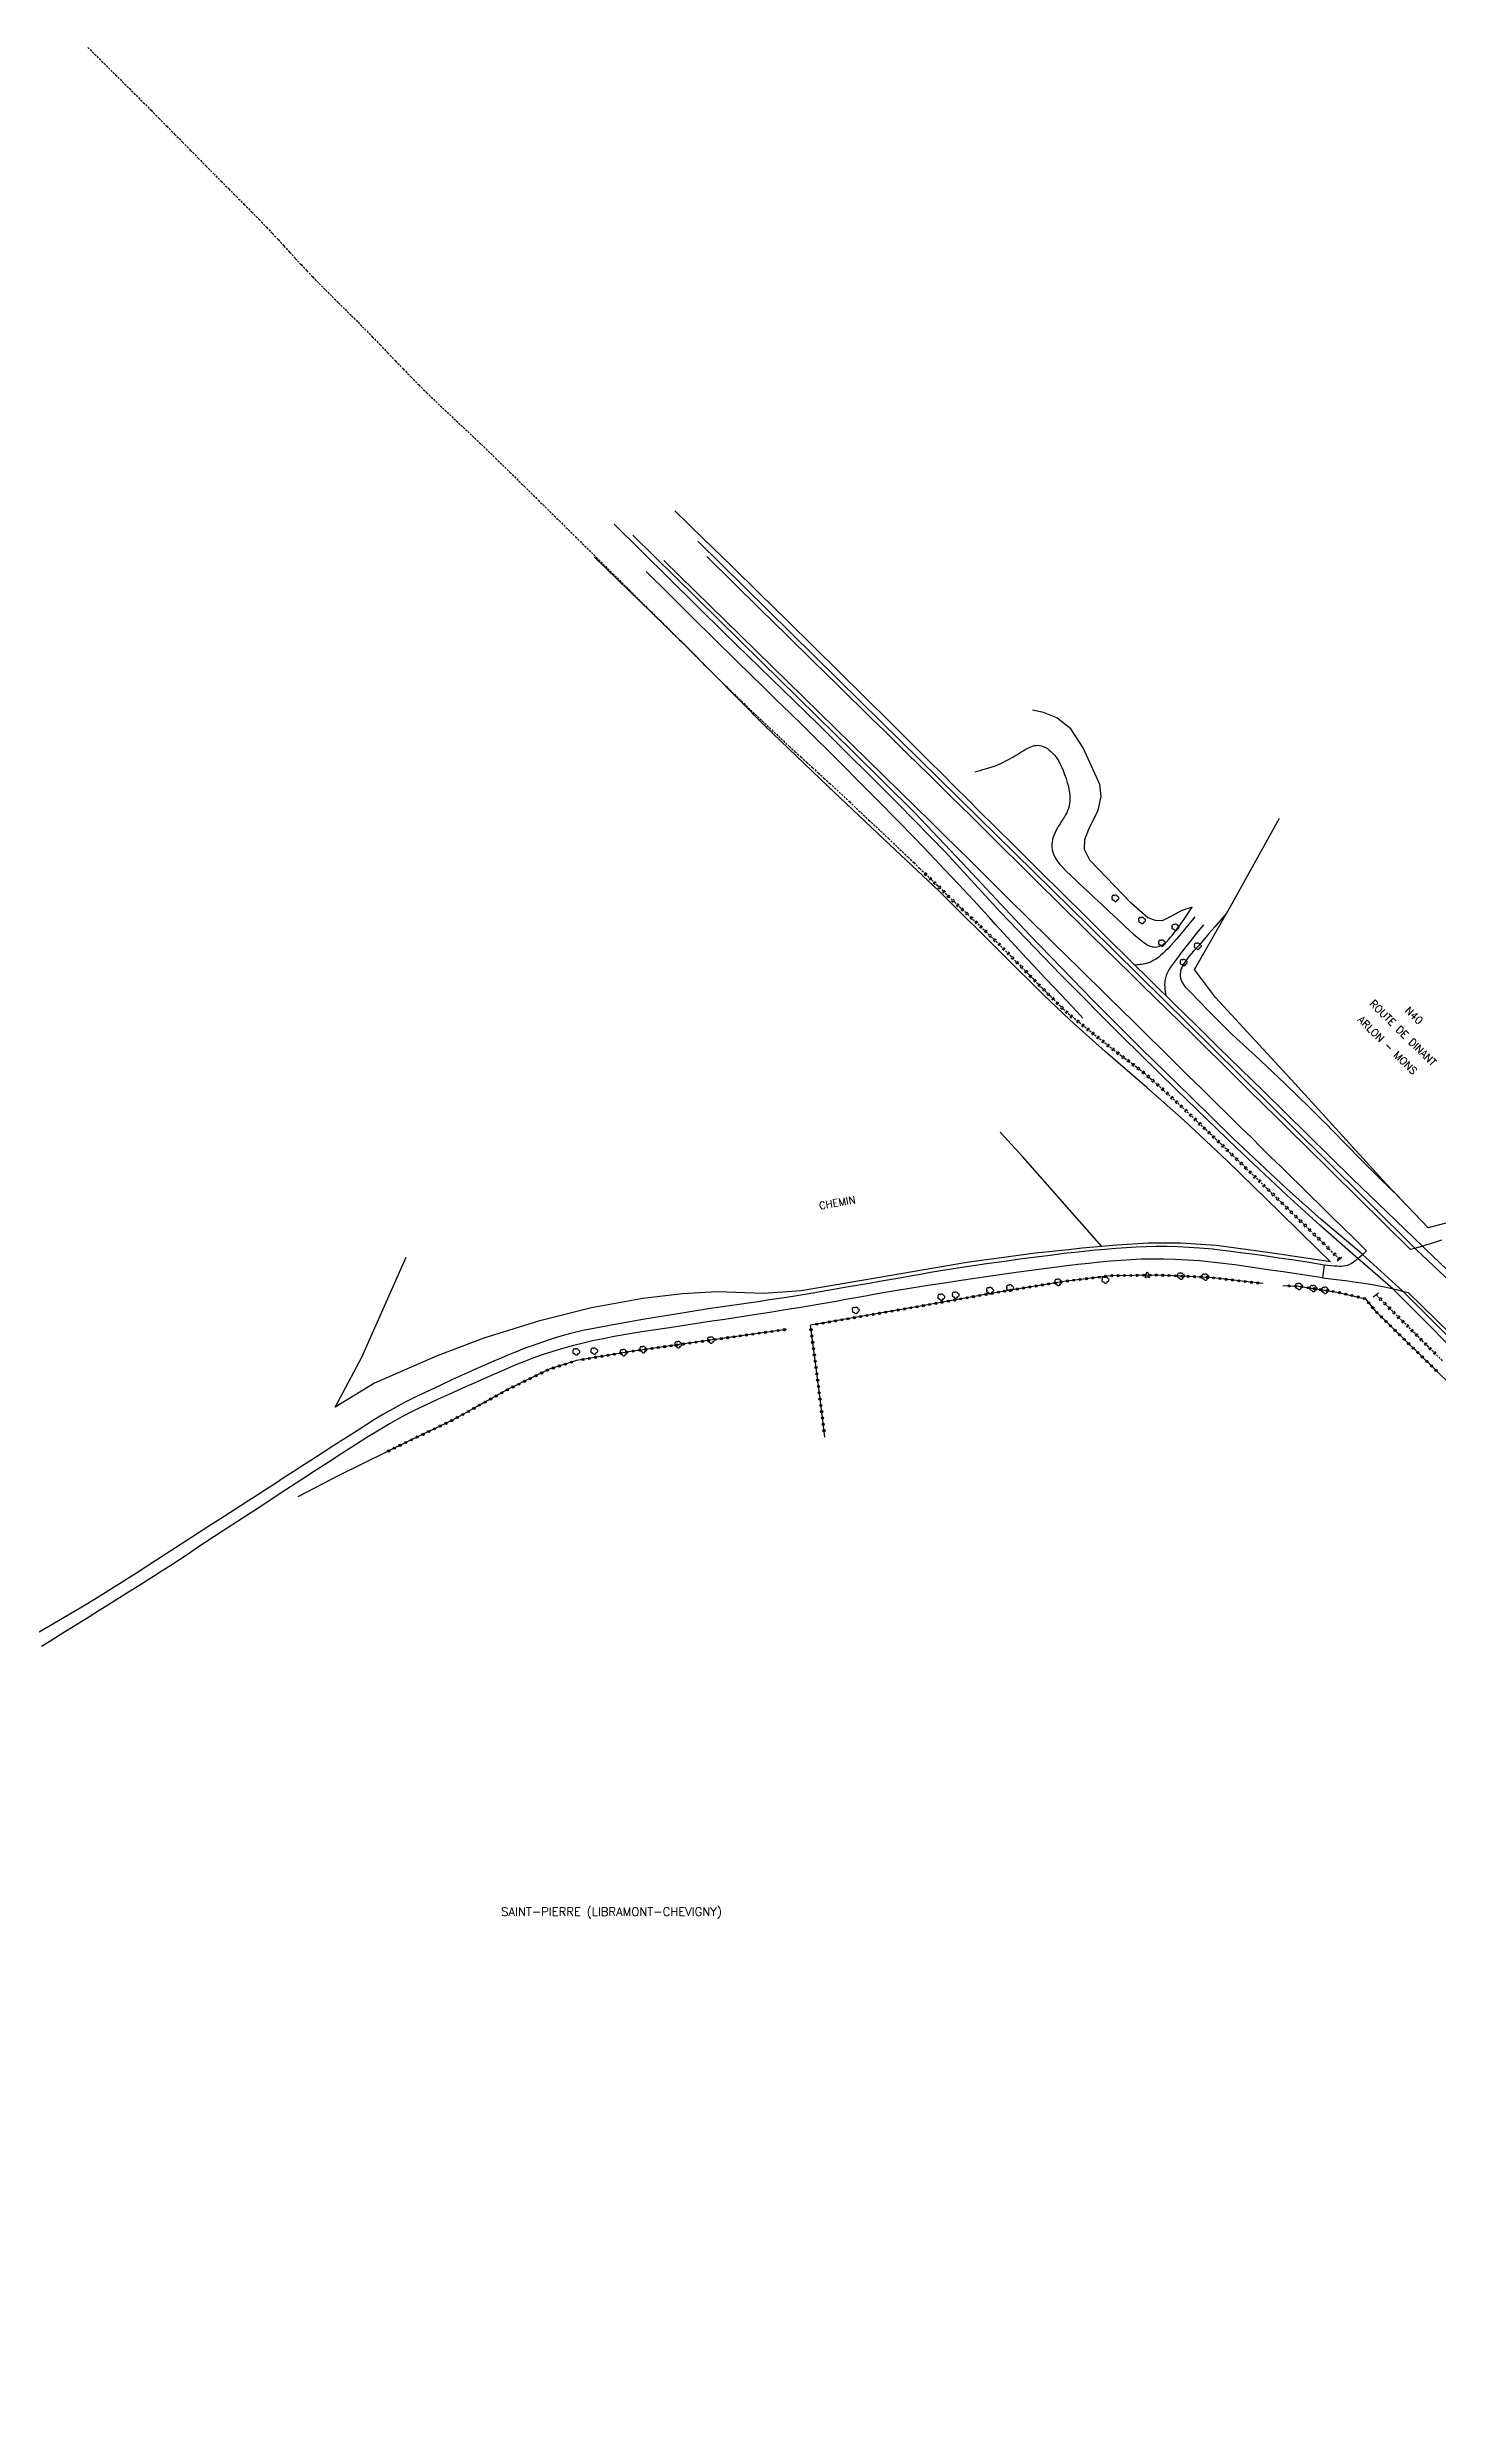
# Model space of a CAD drawing. Header units: millimetres. Extents: x -50 to 223029, y -50 to 65954.
# Drawn here: x 222410 to 222738, y 65396 to 65954 of the extents above; entities that cross this region are included whole.
import ezdxf
from ezdxf.enums import TextEntityAlignment as Align

# ---------------------------------------------------------------- set-up
doc = ezdxf.new("R2010")
doc.units = ezdxf.units.MM
doc.linetypes.add('DASHED', pattern=[0.75, 0.5, -0.25])
doc.layers.get('0').update_dxf_attribs({"linetype": 'CONTINUOUS'})
for name, color, linetype in [('W0008', 7, 'CONTINUOUS'), ('W0051', 7, 'CONTINUOUS'), ('W0071', 7, 'CONTINUOUS'), ('W0120', 7, 'CONTINUOUS'), ('W0211', 2, 'CONTINUOUS'), ('W0220', 5, 'DASHED'), ('W0300', 7, 'CONTINUOUS'), ('W0303', 7, 'CONTINUOUS'), ('W0323', 7, 'CONTINUOUS'), ('W0330', 7, 'CONTINUOUS'), ('W0980', 7, 'CONTINUOUS'), ('W0989', 7, 'CONTINUOUS'), ('W0990', 7, 'CONTINUOUS')]:
    doc.layers.add(name, color=color, linetype=linetype)
doc.styles.get("Standard").update_dxf_attribs({"font": 'romans.shx', "width": 0.85})

# ---------------------------------------------------------------- blocks, each defined once
blk = doc.blocks.new('t220o')
at = {"color": 0, "linetype": 'Continuous'}
for p, q in [((-0.25, 0.25), (0.25, 0.25)), ((-0.25, -0.25), (0.25, -0.25))]:
    blk.add_line(p, q, dxfattribs=at)
blk = doc.blocks.new('T300')
for p, q in [((-0.8, 0.51), (-0.86, 0.34)), ((-0.86, 0.34), (-0.86, 0.17)), ((-0.86, 0.17), (-0.74, 0.06)), ((-0.69, 0.63), (-0.8, 0.51)), ((-0.8, -0.06), (-0.74, 0.06)), ((-0.74, 0.06), (-0.69, 0.11)), ((-0.57, 0.69), (-0.69, 0.63)), ((-0.46, 0.69), (-0.57, 0.69)), ((-0.29, 0.63), (-0.46, 0.69)), ((-0.29, 0.63), (-0.17, 0.74)), ((-0.23, 0.57), (-0.29, 0.63)), ((-0.17, 0.74), (-0.06, 0.8)), ((-0.06, 0.8), (0.06, 0.8)), ((0.06, 0.8), (0.23, 0.74)), ((0.23, 0.74), (0.34, 0.63)), ((0.34, 0.63), (0.4, 0.51)), ((0.46, 0.46), (0.34, 0.46)), ((0.4, 0.51), (0.4, 0.46)), ((0.57, 0.4), (0.46, 0.46)), ((0.57, 0.4), (0.69, 0.29)), ((0.69, 0.29), (0.74, 0.17)), ((0.74, 0.06), (0.69, -0.17)), ((0.74, 0.17), (0.74, 0.06)), ((-0.8, -0.17), (-0.8, -0.06)), ((-0.8, -0.23), (-0.8, -0.17)), ((-0.74, -0.34), (-0.8, -0.23)), ((-0.69, -0.4), (-0.74, -0.34)), ((-0.51, -0.46), (-0.69, -0.4)), ((-0.4, -0.46), (-0.51, -0.46)), ((-0.4, -0.46), (-0.34, -0.46)), ((-0.34, -0.46), (-0.34, -0.4)), ((-0.34, -0.51), (-0.34, -0.46)), ((-0.29, -0.63), (-0.34, -0.51)), ((-0.17, -0.74), (-0.29, -0.63)), ((-0.06, -0.8), (-0.17, -0.74)), ((0.06, -0.8), (-0.06, -0.8)), ((0.17, -0.74), (0.06, -0.8)), ((0.23, -0.69), (0.17, -0.74)), ((0.29, -0.46), (0.23, -0.46)), ((0.29, -0.63), (0.23, -0.69)), ((0.46, -0.4), (0.29, -0.46)), ((0.34, -0.51), (0.29, -0.63)), ((0.34, -0.51), (0.34, -0.46)), ((0.57, -0.34), (0.46, -0.4)), ((0.63, -0.29), (0.57, -0.34)), ((0.69, -0.17), (0.63, -0.29))]:
    blk.add_line(p, q)
blk = doc.blocks.new('T303')
for p, q in [((-0.77, 0), (-0.28, 0.21)), ((-0.28, -0.21), (-0.77, 0)), ((-0.28, 0.21), (0, 0.83)), ((0, 0.83), (0.28, 0.21)), ((0.28, 0.21), (0.83, 0)), ((0.83, 0), (0.28, -0.21)), ((-0.49, -0.63), (-0.28, -0.21)), ((0, -0.35), (-0.49, -0.63)), ((0.56, -0.63), (0, -0.35)), ((0.28, -0.21), (0.56, -0.63))]:
    blk.add_line(p, q)
blk = doc.blocks.new('t323o')
at = {"color": 0, "linetype": 'Continuous'}
for radius in [0.25, 0.15]:
    blk.add_circle((0, 0), radius, dxfattribs=at)

msp = doc.modelspace()

# ---------------------------------------------------------------- linework, layer by layer
at = {"layer": 'W0008'}
for points in [[(222555.29, 65833.49), (222562.56, 65826.35), (222569.83, 65819.22), (222577.11, 65812.08), (222584.39, 65804.95), (222588.18, 65801.24), (222591.97, 65797.53), (222595.77, 65793.82), (222599.57, 65790.11), (222603.36, 65786.4), (222607.16, 65782.69), (222610.95, 65778.97), (222614.73, 65775.26), (222617.96, 65772.09), (222621.17, 65768.91), (222624.39, 65765.74), (222627.6, 65762.56), (222630.82, 65759.39), (222634.03, 65756.21), (222637.25, 65753.04), (222640.46, 65749.86), (222646.89, 65743.53), (222653.31, 65737.2), (222659.74, 65730.87), (222666.17, 65724.54), (222669.33, 65721.43), (222672.48, 65718.32), (222675.64, 65715.22), (222678.8, 65712.11), (222681.96, 65709.01), (222685.12, 65705.9), (222688.28, 65702.8), (222691.43, 65699.69), (222693.75, 65697.42), (222696.06, 65695.14), (222698.37, 65692.86), (222700.68, 65690.59), (222703, 65688.31), (222705.31, 65686.04), (222707.62, 65683.76), (222709.94, 65681.49), (222712.61, 65678.86), (222715.28, 65676.24), (222717.95, 65673.62), (222720.63, 65671)], [(222731.29, 65671.05), (222725.07, 65677.18), (222718.86, 65683.31), (222712.64, 65689.43), (222706.43, 65695.56), (222703.11, 65698.83), (222699.8, 65702.11), (222696.49, 65705.38), (222693.18, 65708.65), (222689.87, 65711.92), (222686.56, 65715.19), (222683.25, 65718.46), (222679.93, 65721.73), (222676.96, 65724.64), (222673.99, 65727.55), (222671.02, 65730.45), (222668.04, 65733.36), (222665.07, 65736.26), (222662.1, 65739.17), (222659.13, 65742.08), (222656.16, 65744.99), (222653.22, 65747.89), (222650.28, 65750.8), (222647.34, 65753.71), (222644.4, 65756.62), (222641.47, 65759.54), (222638.53, 65762.45), (222635.6, 65765.36), (222632.66, 65768.27), (222627.67, 65773.19), (222622.69, 65778.1), (222617.7, 65783.02), (222612.71, 65787.93), (222609.95, 65790.65), (222607.18, 65793.37), (222604.41, 65796.08), (222601.63, 65798.8), (222598.86, 65801.52), (222596.09, 65804.23), (222593.32, 65806.95), (222590.55, 65809.67), (222584.26, 65815.85), (222577.97, 65822.03), (222571.68, 65828.21), (222565.39, 65834.39)], [(222720.92, 65670.71), (222720.43, 65670.25), (222719.92, 65669.8), (222719.41, 65669.35), (222718.89, 65668.92), (222718.52, 65668.61), (222718.15, 65668.3), (222717.76, 65668.01), (222717.36, 65667.75), (222717.04, 65667.58), (222716.71, 65667.42), (222716.38, 65667.28), (222716.03, 65667.18), (222715.53, 65667.1), (222715.02, 65667.08), (222714.51, 65667.09), (222714.01, 65667.1), (222713.23, 65667.13), (222712.46, 65667.19), (222711.68, 65667.27), (222710.91, 65667.38)], [(222720.63, 65671), (222720.92, 65670.71)], [(222738.59, 65673.24), (222737.64, 65672.92), (222736.7, 65672.62), (222735.75, 65672.34), (222734.8, 65672.05), (222733.93, 65671.79), (222733.05, 65671.54), (222732.17, 65671.29), (222731.29, 65671.05)], [(222710.91, 65667.38), (222710.51, 65664.36)], [(222710.51, 65664.36), (222712.51, 65664.15), (222714.51, 65663.92), (222716.51, 65663.67), (222718.51, 65663.38), (222720.17, 65663.13), (222721.83, 65662.85), (222723.49, 65662.55), (222725.14, 65662.22), (222726.55, 65661.93), (222727.95, 65661.61), (222729.35, 65661.27), (222730.74, 65660.91)], [(222730.74, 65660.91), (222737.32, 65654.46), (222743.89, 65648.01)]]:
    msp.add_lwpolyline(points, dxfattribs=at)
at = {"layer": 'W0051'}
for points in [[(222696.53, 65708.42), (222691.28, 65713.55), (222686.04, 65718.69), (222680.8, 65723.84), (222675.57, 65728.98), (222670.33, 65734.13), (222665.1, 65739.29), (222659.86, 65744.45), (222654.63, 65749.62), (222649.21, 65754.97), (222643.78, 65760.33), (222638.36, 65765.7), (222632.95, 65771.07), (222629.92, 65774.09), (222626.89, 65777.11), (222623.86, 65780.14), (222620.84, 65783.16), (222617.81, 65786.19), (222614.78, 65789.21), (222611.75, 65792.24), (222608.72, 65795.25), (222602.67, 65801.24), (222596.61, 65807.21), (222590.55, 65813.17), (222584.48, 65819.14), (222577.83, 65825.66), (222571.18, 65832.17), (222564.53, 65838.68), (222557.87, 65845.18)], [(222716.5, 65671), (222709.88, 65676.82), (222702.11, 65683.88), (222690.29, 65694.95), (222676.11, 65708.72), (222663.36, 65721.2), (222648.82, 65735.79), (222634.57, 65750.66), (222621.57, 65764.83), (222610.66, 65775.93), (222591.6, 65794.93), (222569.59, 65816.34), (222543.54, 65842.05)], [(222718.65, 65671), (222710.17, 65678.12), (222702.03, 65685.43), (222689.41, 65697.29), (222679.38, 65707.13), (222667.84, 65718.33), (222656.49, 65729.73), (222641.44, 65745.2), (222625.67, 65762.1), (222614.44, 65773.98), (222599.96, 65788.31), (222578.18, 65809.68), (222547.99, 65839.44)], [(222732.68, 65671), (222732.31, 65671.34), (222710.83, 65692.67), (222684.6, 65718.6), (222655.62, 65747.22), (222629.39, 65773), (222601.71, 65800.18), (222563.29, 65838.05)], [(222734.94, 65671), (222734.07, 65671.84), (222717.48, 65687.77), (222696.53, 65708.42)], [(222997.06, 65395.95), (222977.49, 65415.28), (222943.15, 65448.78), (222921.13, 65470.65), (222894.58, 65496.77), (222863.78, 65527.06), (222832.1, 65558.21), (222800.16, 65589.62), (222773.77, 65615.66), (222748.19, 65640.65), (222727.09, 65661.77), (222718.88, 65668.91), (222716.5, 65671)], [(222997.13, 65397.45), (222974.58, 65419.56), (222952.57, 65441.18), (222934.76, 65459.02), (222911.83, 65481.38), (222882.32, 65510.54), (222853.77, 65538.68), (222821.22, 65570.48), (222786.93, 65604.24), (222754.19, 65636.41), (222729.42, 65661.23), (222719.98, 65669.88), (222718.65, 65671)], [(222984.41, 65425.71), (222969.72, 65440.45), (222951.7, 65457.86), (222931.06, 65476.72), (222916.71, 65490.07), (222897.51, 65508.82), (222878.17, 65527.94), (222849.36, 65556.64), (222827.26, 65578.33), (222800.27, 65605.01), (222769.73, 65634.84), (222740.62, 65663.48), (222732.68, 65671)], [(222985.78, 65426.6), (222966.59, 65445.43), (222946.12, 65464.55), (222924.11, 65484.85), (222904.9, 65503.63), (222884.25, 65523.7), (222857.33, 65550.26), (222830.13, 65577.21), (222802.75, 65604.26), (222773.31, 65633.13), (222747.85, 65658.02), (222739.8, 65666.33), (222734.94, 65671)]]:
    msp.add_lwpolyline(points, dxfattribs=at)
at = {"layer": 'W0071'}
for points in [[(222680.4, 65749.51), (222679.03, 65747.74), (222677.63, 65746), (222676.18, 65744.3), (222674.68, 65742.63), (222674.12, 65742.04), (222673.55, 65741.45), (222672.96, 65740.88), (222672.35, 65740.34), (222671.98, 65740.04), (222671.6, 65739.75), (222671.2, 65739.47), (222670.79, 65739.22), (222670.37, 65739.01), (222669.94, 65738.82), (222669.5, 65738.65), (222669.06, 65738.5), (222668.66, 65738.4), (222668.25, 65738.32), (222667.85, 65738.26), (222667.44, 65738.2), (222667.16, 65738.16), (222666.88, 65738.13), (222666.59, 65738.11), (222666.31, 65738.09)], [(222682.48, 65747.62), (222680.84, 65745.62), (222679.22, 65743.6), (222677.63, 65741.56), (222676.07, 65739.5), (222675.61, 65738.88), (222675.15, 65738.27), (222674.71, 65737.64), (222674.3, 65736.99), (222674.12, 65736.67), (222673.95, 65736.35), (222673.8, 65736.02), (222673.66, 65735.68), (222673.56, 65735.36), (222673.48, 65735.04), (222673.42, 65734.71), (222673.37, 65734.38), (222673.33, 65734.03), (222673.31, 65733.68), (222673.31, 65733.33), (222673.32, 65732.98), (222673.36, 65732.45), (222673.43, 65731.93), (222673.51, 65731.41), (222673.62, 65730.89)], [(222658.28, 65671), (222656.94, 65670.87), (222655.6, 65670.74), (222654.26, 65670.6), (222652.92, 65670.45), (222649.62, 65670.08), (222646.32, 65669.68), (222643.02, 65669.26), (222639.73, 65668.82), (222635.54, 65668.25), (222631.35, 65667.66), (222627.17, 65667.05), (222622.99, 65666.4), (222620.57, 65666.01), (222618.15, 65665.61), (222615.73, 65665.19), (222613.32, 65664.77), (222610.9, 65664.34), (222608.49, 65663.92), (222606.07, 65663.49), (222603.65, 65663.07), (222598.79, 65662.23), (222593.92, 65661.38), (222589.05, 65660.55), (222584.17, 65659.75), (222581.94, 65659.4), (222579.71, 65659.08), (222577.47, 65658.76), (222575.24, 65658.44), (222573, 65658.13), (222570.77, 65657.81), (222568.53, 65657.49), (222566.3, 65657.15), (222560.98, 65656.3), (222555.66, 65655.44), (222550.34, 65654.54), (222545.03, 65653.6), (222542.09, 65653.07), (222539.14, 65652.54), (222536.2, 65651.96), (222533.29, 65651.28), (222531, 65650.64), (222528.73, 65649.93), (222526.47, 65649.17), (222524.23, 65648.39), (222523.18, 65648.01), (222522.14, 65647.61), (222521.11, 65647.19), (222520.07, 65646.78), (222518.5, 65646.13), (222516.93, 65645.47), (222515.36, 65644.8), (222513.8, 65644.12)], [(222685.66, 65671), (222684.63, 65671.11), (222683.61, 65671.21), (222682.58, 65671.3), (222681.56, 65671.39), (222679, 65671.56), (222676.43, 65671.68), (222673.87, 65671.75), (222671.3, 65671.76), (222668.94, 65671.71), (222666.58, 65671.6), (222664.23, 65671.46), (222661.88, 65671.3), (222660.98, 65671.23), (222660.08, 65671.16), (222659.18, 65671.08), (222658.28, 65671)], [(222710.91, 65667.38), (222707.37, 65667.96), (222703.83, 65668.51), (222700.29, 65669.04), (222696.74, 65669.54), (222693.97, 65669.92), (222691.2, 65670.31), (222688.43, 65670.67), (222685.66, 65671)], [(222710.51, 65664.36), (222707.43, 65664.85), (222704.36, 65665.32), (222701.28, 65665.78), (222698.2, 65666.22), (222694.04, 65666.81), (222689.87, 65667.41), (222685.7, 65667.95), (222681.52, 65668.37), (222678.7, 65668.57), (222675.88, 65668.72), (222673.05, 65668.79), (222670.23, 65668.8), (222667.81, 65668.75), (222665.4, 65668.62), (222662.99, 65668.46), (222660.58, 65668.27), (222658, 65668.04), (222655.42, 65667.78), (222652.84, 65667.49), (222650.27, 65667.19), (222647.27, 65666.82), (222644.28, 65666.44), (222641.29, 65666.04), (222638.3, 65665.62), (222635.05, 65665.17), (222631.81, 65664.69), (222628.56, 65664.21), (222625.32, 65663.72), (222621.43, 65663.13), (222617.54, 65662.54), (222613.65, 65661.94), (222609.76, 65661.31), (222607.44, 65660.91), (222605.12, 65660.5), (222602.8, 65660.09), (222600.49, 65659.66), (222598.17, 65659.24), (222595.85, 65658.82), (222593.53, 65658.41), (222591.21, 65658.01), (222587.56, 65657.4), (222583.9, 65656.82), (222580.24, 65656.24), (222576.58, 65655.67), (222574.08, 65655.28), (222571.58, 65654.89), (222569.08, 65654.51), (222566.58, 65654.13), (222564.08, 65653.74), (222561.58, 65653.36), (222559.08, 65652.98), (222556.58, 65652.59), (222553.33, 65652.1), (222550.07, 65651.62), (222546.82, 65651.11), (222543.58, 65650.54), (222541.03, 65650.04), (222538.48, 65649.51), (222535.94, 65648.93), (222533.41, 65648.28), (222531.13, 65647.64), (222528.87, 65646.94), (222526.62, 65646.2), (222524.39, 65645.41), (222522.39, 65644.65), (222520.4, 65643.85), (222518.44, 65643.02), (222516.49, 65642.13)], [(222513.8, 65644.12), (222511.02, 65642.9), (222508.25, 65641.66), (222505.49, 65640.4), (222502.74, 65639.11), (222499.86, 65637.75), (222496.99, 65636.38), (222494.14, 65634.96), (222491.32, 65633.46), (222489.19, 65632.24), (222487.1, 65630.95), (222485.02, 65629.63), (222482.95, 65628.32), (222480.21, 65626.58), (222477.48, 65624.83), (222474.75, 65623.08), (222472.03, 65621.32), (222469.95, 65619.98), (222467.87, 65618.63), (222465.8, 65617.29), (222463.72, 65615.94), (222461.65, 65614.59), (222459.57, 65613.24), (222457.49, 65611.9), (222455.41, 65610.55), (222451.6, 65608.1), (222447.78, 65605.65), (222443.96, 65603.2), (222440.14, 65600.75), (222435.54, 65597.77), (222430.94, 65594.79), (222426.33, 65591.82), (222421.68, 65588.92), (222419.42, 65587.55), (222417.15, 65586.2), (222414.87, 65584.86), (222412.59, 65583.54), (222410.31, 65582.22), (222408.02, 65580.89)], [(222516.49, 65642.13), (222513.54, 65640.87), (222510.6, 65639.59), (222507.66, 65638.29), (222504.74, 65636.96), (222501.91, 65635.67), (222499.09, 65634.38), (222496.28, 65633.05), (222493.52, 65631.62), (222490.74, 65630.06), (222488.01, 65628.42), (222485.3, 65626.73), (222482.61, 65625.04), (222479.37, 65622.98), (222476.16, 65620.89), (222472.95, 65618.78), (222469.74, 65616.68), (222465.11, 65613.67), (222460.48, 65610.66), (222455.85, 65607.65), (222451.22, 65604.63), (222449.19, 65603.3), (222447.17, 65601.96), (222445.14, 65600.62), (222443.12, 65599.28), (222441.1, 65597.94), (222439.07, 65596.61), (222437.04, 65595.28), (222435, 65593.96), (222431.75, 65591.9), (222428.48, 65589.86), (222425.21, 65587.82), (222421.94, 65585.79), (222419.71, 65584.4), (222417.48, 65583.01), (222415.25, 65581.62), (222413.01, 65580.23), (222410.78, 65578.84), (222408.55, 65577.45)]]:
    msp.add_lwpolyline(points, dxfattribs=at)
at = {"layer": 'W0120'}
for points in [[(222652.6, 65727.16), (222654.06, 65725.55)], [(222714, 65668.41), (222715.11, 65669.27)], [(222722.49, 65659.89), (222723.69, 65660.83)]]:
    msp.add_lwpolyline(points, dxfattribs=at)
at = {"layer": 'W0211'}
for points in [[(222652.6, 65727.16), (222650.07, 65729.81), (222647.55, 65732.47), (222645.04, 65735.13), (222642.54, 65737.81), (222640.73, 65739.76), (222638.93, 65741.72), (222637.14, 65743.68), (222635.35, 65745.65), (222633.56, 65747.61), (222631.77, 65749.57), (222629.97, 65751.53), (222628.17, 65753.48), (222624.77, 65757.11), (222621.36, 65760.72), (222617.93, 65764.32), (222614.49, 65767.91), (222610.21, 65772.32), (222605.9, 65776.72), (222601.58, 65781.09), (222597.24, 65785.45), (222594.18, 65788.49), (222591.11, 65791.52), (222588.02, 65794.54), (222584.94, 65797.56), (222581.85, 65800.57), (222578.76, 65803.59), (222575.67, 65806.6), (222572.59, 65809.63), (222567.2, 65814.94), (222561.82, 65820.25), (222556.44, 65825.57), (222551.07, 65830.89)], [(222628.54, 65783.66), (222629.19, 65783.82), (222629.84, 65783.99), (222630.48, 65784.17), (222631.12, 65784.36), (222631.89, 65784.59), (222632.66, 65784.83), (222633.42, 65785.09), (222634.17, 65785.39), (222635.03, 65785.78), (222635.86, 65786.21), (222636.68, 65786.66), (222637.5, 65787.12), (222637.99, 65787.4), (222638.48, 65787.69), (222638.97, 65787.99), (222639.45, 65788.3), (222639.94, 65788.6), (222640.44, 65788.88), (222640.94, 65789.15), (222641.46, 65789.4), (222641.81, 65789.56), (222642.18, 65789.7), (222642.55, 65789.82), (222642.93, 65789.88), (222643.38, 65789.9), (222643.82, 65789.87), (222644.26, 65789.78), (222644.68, 65789.65), (222645.19, 65789.41), (222645.66, 65789.12), (222646.09, 65788.78), (222646.51, 65788.42), (222646.94, 65788.01), (222647.35, 65787.58), (222647.73, 65787.11), (222648.08, 65786.62), (222648.46, 65785.99), (222648.8, 65785.32), (222649.1, 65784.64), (222649.38, 65783.96), (222649.74, 65783.04), (222650.07, 65782.1), (222650.36, 65781.16), (222650.61, 65780.2), (222650.76, 65779.48), (222650.89, 65778.76), (222650.97, 65778.03), (222650.99, 65777.29), (222650.97, 65776.72), (222650.9, 65776.15), (222650.79, 65775.59), (222650.64, 65775.04), (222650.45, 65774.52), (222650.22, 65774.02), (222649.96, 65773.54), (222649.69, 65773.06), (222649.5, 65772.72), (222649.29, 65772.4), (222649.08, 65772.07), (222648.87, 65771.75), (222648.65, 65771.43), (222648.44, 65771.11), (222648.24, 65770.78), (222648.05, 65770.44), (222647.76, 65769.91), (222647.5, 65769.36), (222647.25, 65768.81), (222647.05, 65768.23), (222646.9, 65767.67), (222646.77, 65767.1), (222646.69, 65766.52), (222646.69, 65765.93), (222646.78, 65765.3), (222646.95, 65764.68), (222647.18, 65764.09), (222647.45, 65763.52), (222647.79, 65762.92), (222648.2, 65762.36), (222648.63, 65761.83), (222649.08, 65761.32), (222650.09, 65760.24), (222651.17, 65759.22), (222652.26, 65758.22), (222653.34, 65757.21), (222655.04, 65755.59), (222656.76, 65753.97), (222658.47, 65752.36), (222660.2, 65750.76), (222662.12, 65748.97), (222664.03, 65747.17), (222665.98, 65745.41), (222668.02, 65743.75), (222668.4, 65743.45), (222668.79, 65743.15), (222669.21, 65742.89), (222669.65, 65742.66), (222669.99, 65742.53), (222670.34, 65742.43), (222670.7, 65742.37), (222671.06, 65742.35), (222671.43, 65742.38), (222671.8, 65742.45), (222672.15, 65742.56), (222672.49, 65742.71), (222672.96, 65742.99), (222673.4, 65743.32), (222673.8, 65743.69), (222674.19, 65744.07), (222674.65, 65744.57), (222675.08, 65745.09), (222675.48, 65745.63), (222675.88, 65746.17), (222676.9, 65747.53), (222677.9, 65748.92), (222678.88, 65750.31), (222679.83, 65751.72)], [(222687.91, 65750.35), (222686.52, 65748.75), (222685.13, 65747.15), (222683.74, 65745.54), (222682.37, 65743.93), (222681.26, 65742.66), (222680.14, 65741.4), (222679.05, 65740.12), (222678.04, 65738.76), (222677.84, 65738.46), (222677.66, 65738.14), (222677.49, 65737.82), (222677.34, 65737.49), (222677.24, 65737.23), (222677.14, 65736.97), (222677.06, 65736.7), (222677.01, 65736.43), (222676.97, 65736.09), (222676.96, 65735.74), (222676.98, 65735.4), (222677.04, 65735.06), (222677.15, 65734.67), (222677.31, 65734.31), (222677.5, 65733.96), (222677.71, 65733.62), (222678.1, 65733.09), (222678.55, 65732.61), (222679.01, 65732.14), (222679.47, 65731.67), (222681.46, 65729.58), (222683.47, 65727.49), (222685.5, 65725.44), (222687.55, 65723.4), (222688.94, 65722.06), (222690.34, 65720.74), (222691.75, 65719.43), (222693.17, 65718.13), (222694.59, 65716.83), (222696.01, 65715.53), (222697.42, 65714.22), (222698.82, 65712.89), (222701.74, 65710.09), (222704.65, 65707.26), (222707.55, 65704.42), (222710.43, 65701.57), (222711.59, 65700.41), (222712.74, 65699.24), (222713.89, 65698.07), (222715.03, 65696.9), (222716.18, 65695.73), (222717.33, 65694.56), (222718.48, 65693.39), (222719.63, 65692.23), (222721.87, 65689.98), (222724.13, 65687.75), (222726.38, 65685.52), (222728.65, 65683.3)]]:
    msp.add_lwpolyline(points, dxfattribs=at)
at = {"layer": 'W0220'}
for points in [[(222419.48, 65954.41), (222422.76, 65951.19), (222426.04, 65947.95), (222429.3, 65944.71), (222432.55, 65941.45), (222434.41, 65939.59), (222436.26, 65937.72), (222438.11, 65935.84), (222439.96, 65933.97), (222441.81, 65932.09), (222443.65, 65930.21), (222445.5, 65928.34), (222447.35, 65926.46), (222449.14, 65924.66), (222450.93, 65922.87), (222452.72, 65921.07), (222454.51, 65919.28), (222456.3, 65917.48), (222458.09, 65915.67), (222459.86, 65913.86), (222461.62, 65912.03), (222463, 65910.58), (222464.36, 65909.12), (222465.71, 65907.65), (222467.06, 65906.17), (222468.41, 65904.69), (222469.77, 65903.22), (222471.13, 65901.76), (222472.51, 65900.31), (222474.02, 65898.77), (222475.53, 65897.23), (222477.06, 65895.71), (222478.6, 65894.19), (222480.13, 65892.68), (222481.66, 65891.16), (222483.19, 65889.64), (222484.71, 65888.1), (222486.55, 65886.22), (222488.38, 65884.33), (222490.2, 65882.43), (222492.01, 65880.53), (222493.83, 65878.63), (222495.66, 65876.74), (222497.51, 65874.87), (222499.37, 65873.01), (222500.96, 65871.46), (222502.56, 65869.93), (222504.17, 65868.41), (222505.79, 65866.89), (222507.42, 65865.38), (222509.04, 65863.87), (222510.65, 65862.35), (222512.26, 65860.82), (222515.63, 65857.56), (222518.99, 65854.28), (222522.34, 65850.99), (222525.68, 65847.7), (222530.07, 65843.39), (222534.45, 65839.06), (222538.82, 65834.74), (222543.2, 65830.41), (222547.2, 65826.44), (222551.2, 65822.47), (222555.2, 65818.49), (222559.2, 65814.51), (222560.58, 65813.14), (222561.96, 65811.75), (222563.34, 65810.37), (222564.73, 65808.99), (222566.11, 65807.61), (222567.5, 65806.23), (222568.89, 65804.86), (222570.29, 65803.49), (222573.56, 65800.33), (222576.84, 65797.18), (222580.15, 65794.05), (222583.46, 65790.94), (222584.82, 65789.68), (222586.18, 65788.43), (222587.55, 65787.18), (222588.91, 65785.93), (222590.28, 65784.69), (222591.65, 65783.44), (222593.01, 65782.19), (222594.37, 65780.94), (222599, 65776.62), (222603.61, 65772.29), (222608.21, 65767.94), (222612.79, 65763.58), (222614.17, 65762.25), (222615.55, 65760.92), (222616.93, 65759.59), (222618.31, 65758.26), (222619.68, 65756.92), (222621.06, 65755.59), (222622.43, 65754.26), (222623.82, 65752.93), (222625.03, 65751.77), (222626.26, 65750.62), (222627.49, 65749.47), (222628.71, 65748.32), (222629.94, 65747.17), (222631.16, 65746.02), (222632.38, 65744.86), (222633.58, 65743.68), (222635.25, 65742.03), (222636.9, 65740.36), (222638.54, 65738.68), (222640.18, 65737), (222640.49, 65736.69), (222640.79, 65736.39), (222641.09, 65736.08), (222641.39, 65735.77), (222641.69, 65735.46), (222641.99, 65735.15), (222642.29, 65734.85), (222642.59, 65734.54), (222643.52, 65733.61), (222644.45, 65732.68), (222645.39, 65731.75), (222646.32, 65730.82), (222647.1, 65730.05), (222647.87, 65729.27), (222648.65, 65728.5), (222649.45, 65727.74), (222650.01, 65727.21), (222650.59, 65726.7), (222651.17, 65726.19), (222651.76, 65725.69)], [(222712.27, 65671), (222709.57, 65673.63), (222706.87, 65676.26), (222704.17, 65678.89), (222701.46, 65681.52), (222697.47, 65685.39), (222693.49, 65689.26), (222689.49, 65693.12), (222685.48, 65696.96), (222682.77, 65699.55), (222680.05, 65702.14), (222677.32, 65704.71), (222674.56, 65707.25), (222673.04, 65708.62), (222671.52, 65709.98), (222669.99, 65711.31), (222668.42, 65712.62), (222667.56, 65713.32), (222666.69, 65714), (222665.8, 65714.67), (222664.92, 65715.34), (222664.03, 65716), (222663.14, 65716.66), (222662.26, 65717.33), (222661.38, 65718.01), (222658.96, 65719.91), (222656.55, 65721.82), (222654.15, 65723.75), (222651.76, 65725.69)], [(222714.51, 65668.81), (222712.27, 65671)], [(222738.79, 65644.83), (222735.42, 65648.17), (222732.34, 65651.23), (222729.27, 65654.28), (222726.2, 65657.34), (222723.14, 65660.4)]]:
    msp.add_lwpolyline(points, dxfattribs=at)
at = {"layer": 'W0323'}
for points in [[(222696.42, 65663.02), (222683.96, 65664.49), (222671.63, 65665.04), (222660.57, 65664.87), (222649.58, 65663.54), (222633.71, 65660.93), (222614.86, 65657.54), (222589.82, 65653.19)], [(222701.15, 65662.54), (222704.83, 65662.38), (222713.96, 65661.02), (222720.62, 65659.46), (222722.93, 65656.6), (222726.69, 65652.91), (222740.65, 65639.27), (222753.84, 65626.15), (222765.96, 65614.12), (222774.21, 65604.93)], [(222593.21, 65626.86), (222592, 65636.53), (222589.82, 65653.19)], [(222584.15, 65652.23), (222562.26, 65649.12), (222547.51, 65647.03), (222534.72, 65644.88)], [(222534.72, 65644.88), (222528.23, 65642.83), (222518.3, 65637.95), (222505.58, 65630.88), (222495.21, 65625.93), (222478.67, 65617.79), (222468.99, 65612.72)]]:
    msp.add_lwpolyline(points, dxfattribs=at)
at = {"layer": 'W0330'}
for points in [[(222709.5, 65671), (222700.57, 65679.81), (222688.01, 65691.99), (222677.88, 65701.47), (222669.15, 65709.28), (222659.36, 65717.62), (222650.93, 65725.23), (222644.68, 65731.17), (222635.49, 65740.25), (222620.14, 65755.49), (222607.24, 65767.72), (222593.94, 65780.3), (222579.07, 65794.49), (222560.44, 65813.36), (222538.95, 65834.26)], [(222679.83, 65751.72), (222677.4, 65750.93), (222674.95, 65749.62), (222672.75, 65748.55), (222671.12, 65748.57), (222669.33, 65749.26), (222665.39, 65752.7), (222655.67, 65762.82), (222654.42, 65765.34), (222654.46, 65767.7), (222655.42, 65770.15), (222657.66, 65774.58), (222658.31, 65777.83), (222658.01, 65780.66), (222654.08, 65789.28), (222651.17, 65793.77), (222647.86, 65796.37), (222644.79, 65797.64), (222642.2, 65798.22)], [(222735.41, 65676.18), (222725.61, 65686.49), (222703.99, 65710.17), (222685.26, 65730.48), (222680.32, 65737.09), (222688.82, 65751.93), (222700.38, 65772.75)], [(222658.48, 65671.77), (222639.9, 65692.94), (222634.56, 65698.73)], [(222778.59, 65694.33), (222773.88, 65692.18), (222767.78, 65689.9), (222761.61, 65687.15), (222752.56, 65682.31), (222744.94, 65678.66), (222735.41, 65676.18)], [(222650.67, 65671), (222642.89, 65670.18), (222626.67, 65667.98), (222608.84, 65664.92), (222587.64, 65661.32), (222578.73, 65660.72), (222567.82, 65661.07), (222559.63, 65660.6), (222550.28, 65659.51), (222538.23, 65657.27)], [(222693, 65671), (222685.44, 65672), (222677.04, 65672.57), (222669.49, 65672.54), (222662.03, 65672.11), (222653.9, 65671.34), (222650.67, 65671)], [(222712.4, 65668.14), (222698.21, 65670.31), (222693, 65671)], [(222712.4, 65668.14), (222709.5, 65671)], [(222477.8, 65633.88), (222484.12, 65645.71), (222494.54, 65669.25)], [(222538.23, 65657.27), (222525.76, 65654.13), (222512.88, 65650.12), (222501.88, 65645.98), (222487.08, 65639.57), (222477.8, 65633.88)]]:
    msp.add_lwpolyline(points, dxfattribs=at)

# ---------------------------------------------------------------- block references
at = {"layer": 'W0220'}
for p, rotation in [((222616.98, 65759.55), 315.8488645429371), ((222618.05, 65758.5), 315.8488645429371), ((222619.13, 65757.46), 315.8405073034114), ((222620.21, 65756.41), 315.8998203691962), ((222621.28, 65755.37), 316.0148752226717), ((222622.36, 65754.33), 316.0148752226717), ((222623.45, 65753.29), 316.1856712287916), ((222624.53, 65752.25), 316.440840433346), ((222625.62, 65751.22), 316.710880948256), ((222626.71, 65750.19), 316.8688695372637), ((222627.81, 65749.17), 316.9148026776992), ((222628.9, 65748.14), 316.8295179374177), ((222630, 65747.12), 316.6130257341105), ((222631.09, 65746.09), 316.6130257341105), ((222632.17, 65745.05), 316.2845059133454), ((222633.25, 65744.01), 315.8439657958123), ((222634.32, 65742.96), 315.2171412928556), ((222635.38, 65741.9), 314.5962135500941), ((222636.43, 65740.83), 314.5962135500941), ((222637.48, 65739.76), 314.3272145371913), ((222638.53, 65738.69), 314.3272145371913), ((222639.58, 65737.61), 314.4102034096822), ((222640.63, 65736.54), 314.3624558267851), ((222641.68, 65735.47), 314.3116021880519), ((222642.73, 65734.4), 314.8877856882842), ((222643.79, 65733.34), 315.1020720119348), ((222644.86, 65732.28), 315.2148428814438), ((222645.92, 65731.22), 315.2260962343595), ((222646.98, 65730.16), 314.9857087465837), ((222648.04, 65729.1), 315.2169386260602), ((222649.11, 65728.05), 316.2598949197975), ((222650.21, 65727.03), 318.106205359915), ((222651.34, 65726.04), 319.7019232071679), ((222652.92, 65724.74), 140.9278321107502), ((222654.09, 65723.8), 140.9278321107502), ((222655.26, 65722.86), 141.2342319118014), ((222656.43, 65721.92), 141.2342319118014), ((222657.6, 65720.99), 141.5406341978234), ((222658.78, 65720.05), 141.5406341978234), ((222659.95, 65719.13), 141.847038968946), ((222661.13, 65718.2), 141.847038968946), ((222662.32, 65717.28), 142.8844201003659), ((222663.52, 65716.38), 143.219980579647), ((222664.72, 65715.48), 143.3324213383059), ((222665.92, 65714.58), 142.7285255282832), ((222667.11, 65713.67), 142.0655796788997), ((222668.28, 65712.74), 141.1797958721324), ((222669.44, 65711.78), 140.0598356394121), ((222670.58, 65710.8), 138.9515886491667), ((222671.71, 65709.81), 138.2142138090505), ((222672.82, 65708.81), 138.2142138090505), ((222673.94, 65707.81), 137.8478912504347), ((222675.05, 65706.8), 137.373503994839), ((222676.15, 65705.78), 137.373503994839), ((222677.25, 65704.77), 137.373503994839), ((222678.35, 65703.74), 136.7511108223175), ((222679.44, 65702.71), 136.7511108223175), ((222680.53, 65701.68), 136.4035469996219), ((222681.62, 65700.65), 136.4035469996219), ((222682.7, 65699.61), 136.4035469996219), ((222683.79, 65698.58), 136.3308591403014), ((222684.87, 65697.54), 136.3308591403014), ((222685.96, 65696.5), 136.218548191799), ((222687.04, 65695.47), 136.218548191799), ((222688.12, 65694.43), 136.218548191799), ((222689.21, 65693.39), 136.218548191799), ((222690.29, 65692.35), 135.9957316221623), ((222691.36, 65691.31), 135.9957316221623), ((222692.44, 65690.27), 135.9957316221623), ((222693.52, 65689.22), 135.8767280976504), ((222694.6, 65688.18), 135.8767280976504), ((222695.68, 65687.13), 135.8767280976504), ((222696.75, 65686.09), 135.8767280976504), ((222697.83, 65685.05), 135.8615398953785), ((222698.91, 65684), 135.8615398953785), ((222699.98, 65682.96), 135.8615398953785), ((222701.06, 65681.91), 135.8615398953785), ((222702.13, 65680.87), 135.8524804838546), ((222703.21, 65679.82), 135.8524804838546), ((222704.29, 65678.78), 135.8061809141187), ((222705.36, 65677.73), 135.8061809141187), ((222706.44, 65676.69), 135.8061809141187), ((222707.51, 65675.64), 135.7589979668828), ((222708.59, 65674.59), 135.7589979668828), ((222709.66, 65673.55), 135.7109316437763), ((222710.74, 65672.5), 135.7109316437763), ((222711.81, 65671.45), 135.7109316437763), ((222713.35, 65669.95), 135.6695088797578), ((222714.42, 65668.9), 135.6695088797578), ((222724.2, 65659.34), 135.0430245866431), ((222725.26, 65658.28), 135.0430245866431), ((222726.32, 65657.22), 135.0953961169), ((222727.38, 65656.16), 135.0953961169), ((222728.45, 65655.1), 135.0953961169), ((222729.51, 65654.04), 135.1477631772037), ((222730.57, 65652.99), 135.1477631772037), ((222731.64, 65651.93), 135.1477631772037), ((222732.7, 65650.87), 135.2001257678512), ((222733.76, 65649.81), 135.2001257678512), ((222734.83, 65648.76), 135.2001257678512), ((222735.89, 65647.7), 135.2534160280699), ((222736.96, 65646.64), 135.2534160280699)]:
    msp.add_blockref('t220o', p, dxfattribs=dict(at, rotation=rotation))
at = {"layer": 'W0300'}
for p in [(222661.73, 65753.84), (222668.01, 65748.62), (222675.9, 65746.99), (222672.72, 65743.29), (222681.15, 65742.54), (222677.82, 65738.7), (222648.28, 65663.32), (222659.39, 65663.82), (222677.21, 65664.79), (222682.97, 65664.54), (222620.7, 65659.8), (222624.09, 65660.29), (222632.2, 65661.36), (222636.93, 65661.97), (222705.03, 65662.35), (222708.43, 65661.85), (222711.2, 65661.43), (222600.54, 65656.7), (222534.67, 65646.92), (222538.91, 65647.09), (222545.82, 65646.75), (222550.48, 65647.46), (222558.73, 65648.62), (222566.44, 65649.71)]:
    msp.add_blockref('T300', p, dxfattribs=at)
at = {"layer": 'W0303'}
msp.add_blockref('T303', (222669.2, 65665), dxfattribs=at)
at = {"layer": 'W0323'}
for p, rotation in [((222650.43, 65663.64), 186.9215037464181), ((222651.92, 65663.82), 186.9215037464181), ((222653.4, 65664), 186.9215037464181), ((222654.89, 65664.18), 186.9215037464181), ((222656.38, 65664.36), 186.9215037464181), ((222657.87, 65664.54), 186.9215037464181), ((222659.36, 65664.73), 186.9215037464181), ((222660.85, 65664.88), 180.8649912514213), ((222662.35, 65664.9), 180.8649912514213), ((222663.85, 65664.92), 180.8649912514213), ((222665.35, 65664.94), 180.8649912514213), ((222666.85, 65664.97), 180.8649912514213), ((222668.35, 65664.99), 180.8649912514213), ((222669.85, 65665.01), 180.8649912514213), ((222671.35, 65665.03), 180.8649912514213), ((222672.85, 65664.98), 177.4558138298543), ((222674.35, 65664.92), 177.4558138298543), ((222675.85, 65664.85), 177.4558138298543), ((222677.35, 65664.79), 177.4558138298543), ((222678.84, 65664.72), 177.4558138298543), ((222680.34, 65664.65), 177.4558138298543), ((222681.84, 65664.59), 177.4558138298543), ((222683.34, 65664.52), 177.4558138298543), ((222684.83, 65664.39), 173.2624175710234), ((222686.32, 65664.21), 173.2624175710234), ((222687.81, 65664.04), 173.2624175710234), ((222689.3, 65663.86), 173.2624175710234), ((222690.79, 65663.68), 173.2624175710234), ((222617.9, 65658.09), 190.1871357365359), ((222619.38, 65658.35), 190.1871357365359), ((222620.85, 65658.62), 190.1871357365359), ((222622.33, 65658.88), 190.1871357365359), ((222623.8, 65659.15), 190.1871357365359), ((222625.28, 65659.42), 190.1871357365359), ((222626.76, 65659.68), 190.1871357365359), ((222628.23, 65659.95), 190.1871357365359), ((222629.71, 65660.21), 190.1871357365359), ((222631.19, 65660.48), 190.1871357365359), ((222632.66, 65660.74), 190.1871357365359), ((222634.14, 65661), 189.3316746760434), ((222635.62, 65661.24), 189.3316746760434), ((222637.1, 65661.49), 189.3316746760434), ((222638.58, 65661.73), 189.3316746760434), ((222640.06, 65661.97), 189.3316746760434), ((222641.54, 65662.22), 189.3316746760434), ((222643.02, 65662.46), 189.3316746760434), ((222644.5, 65662.7), 189.3316746760434), ((222645.98, 65662.95), 189.3316746760434), ((222647.46, 65663.19), 189.3316746760434), ((222648.94, 65663.43), 189.3316746760434), ((222692.28, 65663.51), 173.2624175710234), ((222693.77, 65663.33), 173.2624175710234), ((222695.26, 65663.16), 173.2624175710234), ((222702.65, 65662.47), 357.65032280539), ((222704.15, 65662.41), 357.65032280539), ((222705.64, 65662.26), 351.4836595408692), ((222707.12, 65662.04), 351.4836595408692), ((222708.6, 65661.82), 351.4836595408692), ((222710.09, 65661.6), 351.4836595408692), ((222711.57, 65661.38), 351.4836595408692), ((222713.05, 65661.15), 351.4836595408692), ((222714.53, 65660.88), 346.8222460642237), ((222715.99, 65660.54), 346.8222460642237), ((222717.45, 65660.2), 346.8222460642237), ((222718.91, 65659.86), 346.8222460642237), ((222720.37, 65659.52), 346.8222460642237), ((222721.4, 65658.49), 308.97655822032), ((222591.3, 65653.45), 189.8603987836514), ((222592.78, 65653.7), 189.8603987836514), ((222594.26, 65653.96), 189.8603987836514), ((222595.73, 65654.22), 189.8603987836514), ((222597.21, 65654.48), 189.8603987836514), ((222598.69, 65654.73), 189.8603987836514), ((222600.17, 65654.99), 189.8603987836514), ((222601.65, 65655.25), 189.8603987836514), ((222603.12, 65655.5), 189.8603987836514), ((222604.6, 65655.76), 189.8603987836514), ((222606.08, 65656.02), 189.8603987836514), ((222607.56, 65656.27), 189.8603987836514), ((222609.03, 65656.53), 189.8603987836514), ((222610.51, 65656.79), 189.8603987836514), ((222611.99, 65657.04), 189.8603987836514), ((222613.47, 65657.3), 189.8603987836514), ((222614.95, 65657.56), 190.1871357365359), ((222616.42, 65657.82), 190.1871357365359), ((222722.35, 65657.33), 308.97655822032), ((222723.34, 65656.2), 315.484958740939), ((222724.41, 65655.15), 315.484958740939), ((222725.48, 65654.1), 315.484958740939), ((222726.55, 65653.05), 315.484958740939), ((222546.56, 65646.87), 189.5639940593657), ((222548.04, 65647.11), 188.0550253188732), ((222549.52, 65647.32), 188.0550253188732), ((222551.01, 65647.53), 188.0550253188732), ((222552.49, 65647.74), 188.0550253188732), ((222553.98, 65647.95), 188.0550253188732), ((222555.46, 65648.16), 188.0550253188732), ((222556.95, 65648.37), 188.0550253188732), ((222558.43, 65648.58), 188.0550253188732), ((222559.92, 65648.79), 188.0550253188732), ((222561.4, 65649), 188.0550253188732), ((222562.89, 65649.21), 188.0850167272534), ((222564.37, 65649.42), 188.0850167272534), ((222565.86, 65649.63), 188.0850167272534), ((222567.34, 65649.84), 188.0850167272534), ((222568.83, 65650.05), 188.0850167272534), ((222570.31, 65650.27), 188.0850167272534), ((222571.8, 65650.48), 188.0850167272534), ((222573.29, 65650.69), 188.0850167272534), ((222574.77, 65650.9), 188.0850167272534), ((222576.26, 65651.11), 188.0850167272534), ((222577.74, 65651.32), 188.0850167272534), ((222579.23, 65651.53), 188.0850167272534), ((222580.71, 65651.74), 188.0850167272534), ((222582.2, 65651.95), 188.0850167272534), ((222583.68, 65652.16), 188.0850167272534), ((222589.96, 65652.16), 97.45404604010292), ((222590.15, 65650.67), 97.45404604010292), ((222590.35, 65649.18), 97.45404604010292), ((222590.54, 65647.69), 97.45404604010292), ((222727.62, 65652), 315.6598787502193), ((222728.69, 65650.95), 315.6598787502193), ((222729.76, 65649.9), 315.6598787502193), ((222730.84, 65648.86), 315.6598787502193), ((222731.91, 65647.81), 315.6598787502193), ((222732.98, 65646.76), 315.6598787502193), ((222525.12, 65641.3), 206.1827760723114), ((222526.46, 65641.96), 206.1827760723114), ((222527.81, 65642.62), 206.1827760723114), ((222529.21, 65643.14), 197.5382370502116), ((222530.64, 65643.59), 197.5382370502116), ((222532.07, 65644.04), 197.5382370502116), ((222533.5, 65644.49), 197.5382370502116), ((222536.2, 65645.13), 189.5639940593657), ((222537.68, 65645.38), 189.5639940593657), ((222539.16, 65645.63), 189.5639940593657), ((222540.64, 65645.88), 189.5639940593657), ((222542.12, 65646.13), 189.5639940593657), ((222543.6, 65646.37), 189.5639940593657), ((222545.08, 65646.62), 189.5639940593657), ((222590.74, 65646.21), 97.45404604010292), ((222590.93, 65644.72), 97.45404604010292), ((222591.13, 65643.23), 97.45404604010292), ((222591.32, 65641.75), 97.45404604010292), ((222734.06, 65645.71), 315.6598787502193), ((222735.13, 65644.66), 315.6598787502193), ((222736.2, 65643.61), 315.6598787502193), ((222737.27, 65642.57), 315.6598787502193), ((222514.45, 65635.81), 209.0488670630039), ((222515.76, 65636.53), 209.0488670630039), ((222517.07, 65637.26), 209.0488670630039), ((222518.39, 65637.99), 206.1827760723114), ((222519.73, 65638.65), 206.1827760723114), ((222521.08, 65639.31), 206.1827760723114), ((222522.42, 65639.97), 206.1827760723114), ((222523.77, 65640.63), 206.1827760723114), ((222591.52, 65640.26), 97.45404604010292), ((222591.71, 65638.77), 97.45404604010292), ((222591.9, 65637.28), 97.45404604010292), ((222592.09, 65635.8), 97.10720811161009), ((222503.91, 65630.08), 205.5083494800973), ((222505.26, 65630.73), 205.5083494800973), ((222506.58, 65631.44), 209.0488670630039), ((222507.89, 65632.16), 209.0488670630039), ((222509.21, 65632.89), 209.0488670630039), ((222510.52, 65633.62), 209.0488670630039), ((222511.83, 65634.35), 209.0488670630039), ((222513.14, 65635.08), 209.0488670630039), ((222592.28, 65634.31), 97.10720811161009), ((222592.47, 65632.82), 97.10720811161009), ((222592.65, 65631.33), 97.10720811161009), ((222493.09, 65624.89), 206.2022837561436), ((222494.44, 65625.55), 206.2022837561436), ((222495.78, 65626.21), 205.5083494800973), ((222497.14, 65626.85), 205.5083494800973), ((222498.49, 65627.5), 205.5083494800973), ((222499.85, 65628.14), 205.5083494800973), ((222501.2, 65628.79), 205.5083494800973), ((222502.55, 65629.44), 205.5083494800973), ((222592.84, 65629.84), 97.10720811161009), ((222593.02, 65628.35), 97.10720811161009), ((222490.4, 65623.56), 206.2022837561436), ((222491.74, 65624.23), 206.2022837561436)]:
    msp.add_blockref('t323o', p, dxfattribs=dict(at, rotation=rotation))

# ---------------------------------------------------------------- texts
at = {"layer": 'W0980'}
msp.add_text('SAINT-PIERRE (LIBRAMONT-CHEVIGNY)', height=2, dxfattribs=at).set_placement((222542.94, 65514.84), align=Align.MIDDLE)
at = {"layer": 'W0989'}
for s, rotation, p in [('ARLON - MONS', 315.4032, (222725.85, 65719.21)), ('ROUTE DE DINANT', 315.2961, (222729.5, 65722.12)), ('CHEMIN', 10.0226, (222596.15, 65682.09))]:
    msp.add_text(s, height=1.75, rotation=rotation, dxfattribs=at).set_placement(p, align=Align.MIDDLE_CENTER)
at = {"layer": 'W0990'}
msp.add_text('N40', height=1.75, rotation=315.4581, dxfattribs=at).set_placement((222732.08, 65726.24), align=Align.MIDDLE_CENTER)

doc.saveas('drawing.dxf')
